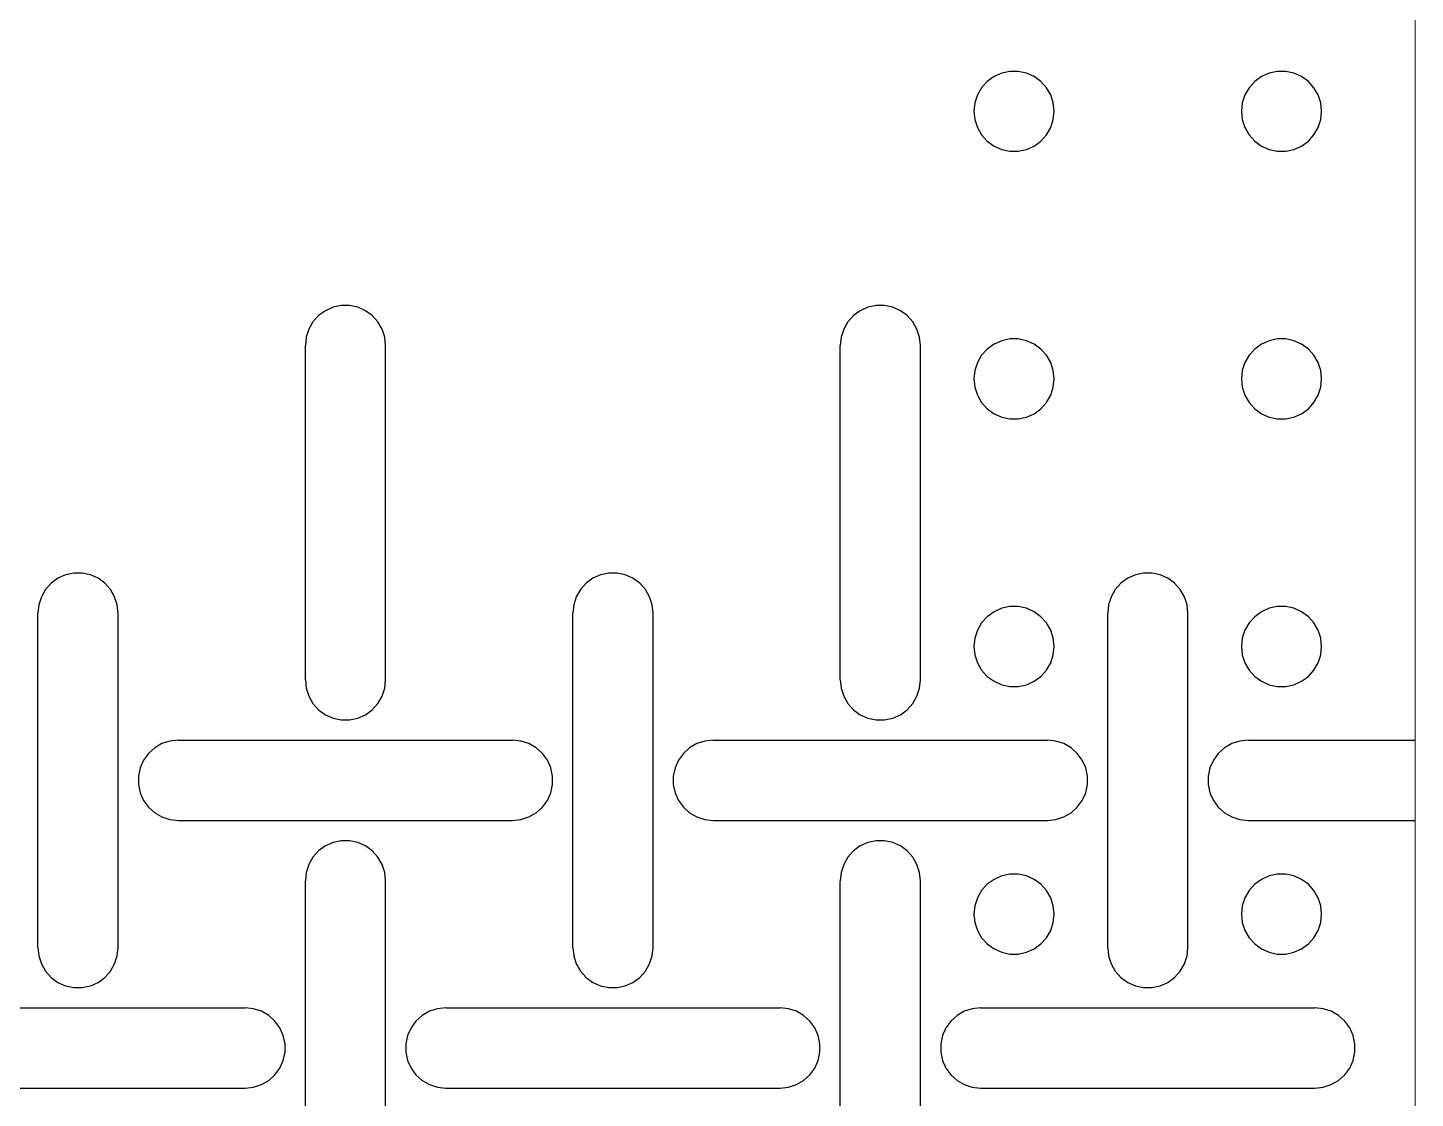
# Model space of a CAD drawing. Header units: metres. Extents: x 0 to 140, y -20 to 220.
# Drawn here: x 88.1 to 140, y 78.1 to 118.1 of the extents above; entities that cross this region are included whole.
import ezdxf

# ---------------------------------------------------------------- set-up
doc = ezdxf.new("R2010")
doc.units = ezdxf.units.M

msp = doc.modelspace()

# ---------------------------------------------------------------- linework, layer by layer
at = {"lineweight": 0}
msp.add_line((140, -20), (140, 220), dxfattribs=at)
for p, q in [((124.25, 116.299), (123.996, 116.115)), ((124.536, 116.427), (124.25, 116.299)), ((124.843, 116.492), (124.536, 116.427)), ((125.157, 116.492), (124.843, 116.492)), ((125.464, 116.427), (125.157, 116.492)), ((125.75, 116.299), (125.464, 116.427)), ((126.004, 116.115), (125.75, 116.299)), ((134.25, 116.299), (133.996, 116.115)), ((134.536, 116.427), (134.25, 116.299)), ((134.843, 116.492), (134.536, 116.427)), ((135.157, 116.492), (134.843, 116.492)), ((135.464, 116.427), (135.157, 116.492)), ((135.75, 116.299), (135.464, 116.427)), ((136.004, 116.115), (135.75, 116.299)), ((123.786, 115.882), (123.63, 115.61)), ((123.996, 116.115), (123.786, 115.882)), ((126.214, 115.882), (126.004, 116.115)), ((126.37, 115.61), (126.214, 115.882)), ((133.786, 115.882), (133.63, 115.61)), ((133.996, 116.115), (133.786, 115.882)), ((136.214, 115.882), (136.004, 116.115)), ((136.37, 115.61), (136.214, 115.882)), ((123.533, 115.312), (123.5, 115)), ((123.63, 115.61), (123.533, 115.312)), ((126.467, 115.312), (126.37, 115.61)), ((126.5, 115), (126.467, 115.312)), ((133.533, 115.312), (133.5, 115)), ((133.63, 115.61), (133.533, 115.312)), ((136.467, 115.312), (136.37, 115.61)), ((136.5, 115), (136.467, 115.312)), ((123.5, 115), (123.533, 114.688)), ((123.533, 114.688), (123.63, 114.39)), ((126.37, 114.39), (126.467, 114.688)), ((126.467, 114.688), (126.5, 115)), ((133.5, 115), (133.533, 114.688)), ((133.533, 114.688), (133.63, 114.39)), ((136.37, 114.39), (136.467, 114.688)), ((136.467, 114.688), (136.5, 115)), ((123.63, 114.39), (123.786, 114.118)), ((126.214, 114.118), (126.37, 114.39)), ((133.63, 114.39), (133.786, 114.118)), ((136.214, 114.118), (136.37, 114.39)), ((123.786, 114.118), (123.996, 113.885)), ((123.996, 113.885), (124.25, 113.701)), ((124.25, 113.701), (124.536, 113.573)), ((125.464, 113.573), (125.75, 113.701)), ((125.75, 113.701), (126.004, 113.885)), ((126.004, 113.885), (126.214, 114.118)), ((133.786, 114.118), (133.996, 113.885)), ((133.996, 113.885), (134.25, 113.701)), ((134.25, 113.701), (134.536, 113.573)), ((135.464, 113.573), (135.75, 113.701)), ((135.75, 113.701), (136.004, 113.885)), ((136.004, 113.885), (136.214, 114.118)), ((124.536, 113.573), (124.843, 113.508)), ((124.843, 113.508), (125.157, 113.508)), ((125.157, 113.508), (125.464, 113.573)), ((134.536, 113.573), (134.843, 113.508)), ((134.843, 113.508), (135.157, 113.508)), ((135.157, 113.508), (135.464, 113.573)), ((99.25, 107.549), (98.996, 107.365)), ((99.536, 107.677), (99.25, 107.549)), ((99.843, 107.742), (99.536, 107.677)), ((100.157, 107.742), (99.843, 107.742)), ((100.464, 107.677), (100.157, 107.742)), ((100.75, 107.549), (100.464, 107.677)), ((101.004, 107.365), (100.75, 107.549)), ((119.25, 107.549), (118.996, 107.365)), ((119.536, 107.677), (119.25, 107.549)), ((119.843, 107.742), (119.536, 107.677)), ((120.157, 107.742), (119.843, 107.742)), ((120.464, 107.677), (120.157, 107.742)), ((120.75, 107.549), (120.464, 107.677)), ((121.004, 107.365), (120.75, 107.549)), ((98.786, 107.132), (98.63, 106.86)), ((98.996, 107.365), (98.786, 107.132)), ((101.214, 107.132), (101.004, 107.365)), ((101.37, 106.86), (101.214, 107.132)), ((118.786, 107.132), (118.63, 106.86)), ((118.996, 107.365), (118.786, 107.132)), ((121.214, 107.132), (121.004, 107.365)), ((121.37, 106.86), (121.214, 107.132)), ((98.533, 106.562), (98.5, 106.25)), ((98.63, 106.86), (98.533, 106.562)), ((101.467, 106.562), (101.37, 106.86)), ((101.5, 106.25), (101.467, 106.562)), ((118.533, 106.562), (118.5, 106.25)), ((118.63, 106.86), (118.533, 106.562)), ((121.467, 106.562), (121.37, 106.86)), ((121.5, 106.25), (121.467, 106.562)), ((124.536, 106.427), (124.25, 106.299)), ((124.843, 106.492), (124.536, 106.427)), ((125.157, 106.492), (124.843, 106.492)), ((125.464, 106.427), (125.157, 106.492)), ((125.75, 106.299), (125.464, 106.427)), ((134.536, 106.427), (134.25, 106.299)), ((134.843, 106.492), (134.536, 106.427)), ((135.157, 106.492), (134.843, 106.492)), ((135.464, 106.427), (135.157, 106.492)), ((135.75, 106.299), (135.464, 106.427)), ((98.5, 93.75), (98.5, 106.25)), ((101.5, 93.75), (101.5, 106.25)), ((118.5, 93.75), (118.5, 106.25)), ((121.5, 93.75), (121.5, 106.25)), ((123.786, 105.882), (123.63, 105.61)), ((123.996, 106.115), (123.786, 105.882)), ((124.25, 106.299), (123.996, 106.115)), ((126.004, 106.115), (125.75, 106.299)), ((126.214, 105.882), (126.004, 106.115)), ((126.37, 105.61), (126.214, 105.882)), ((133.786, 105.882), (133.63, 105.61)), ((133.996, 106.115), (133.786, 105.882)), ((134.25, 106.299), (133.996, 106.115)), ((136.004, 106.115), (135.75, 106.299)), ((136.214, 105.882), (136.004, 106.115)), ((136.37, 105.61), (136.214, 105.882)), ((123.63, 105.61), (123.533, 105.312)), ((126.467, 105.312), (126.37, 105.61)), ((133.63, 105.61), (133.533, 105.312)), ((136.467, 105.312), (136.37, 105.61)), ((123.533, 105.312), (123.5, 105)), ((123.5, 105), (123.533, 104.688)), ((126.5, 105), (126.467, 105.312)), ((126.467, 104.688), (126.5, 105)), ((133.533, 105.312), (133.5, 105)), ((133.5, 105), (133.533, 104.688)), ((136.5, 105), (136.467, 105.312)), ((136.467, 104.688), (136.5, 105)), ((123.533, 104.688), (123.63, 104.39)), ((123.63, 104.39), (123.786, 104.118)), ((126.214, 104.118), (126.37, 104.39)), ((126.37, 104.39), (126.467, 104.688)), ((133.533, 104.688), (133.63, 104.39)), ((133.63, 104.39), (133.786, 104.118)), ((136.214, 104.118), (136.37, 104.39)), ((136.37, 104.39), (136.467, 104.688)), ((123.786, 104.118), (123.996, 103.885)), ((123.996, 103.885), (124.25, 103.701)), ((125.75, 103.701), (126.004, 103.885)), ((126.004, 103.885), (126.214, 104.118)), ((133.786, 104.118), (133.996, 103.885)), ((133.996, 103.885), (134.25, 103.701)), ((135.75, 103.701), (136.004, 103.885)), ((136.004, 103.885), (136.214, 104.118)), ((124.25, 103.701), (124.536, 103.573)), ((124.536, 103.573), (124.843, 103.508)), ((124.843, 103.508), (125.157, 103.508)), ((125.157, 103.508), (125.464, 103.573)), ((125.464, 103.573), (125.75, 103.701)), ((134.25, 103.701), (134.536, 103.573)), ((134.536, 103.573), (134.843, 103.508)), ((134.843, 103.508), (135.157, 103.508)), ((135.157, 103.508), (135.464, 103.573)), ((135.464, 103.573), (135.75, 103.701)), ((89.25, 97.549), (88.996, 97.365)), ((89.536, 97.677), (89.25, 97.549)), ((89.843, 97.742), (89.536, 97.677)), ((90.157, 97.742), (89.843, 97.742)), ((90.464, 97.677), (90.157, 97.742)), ((90.75, 97.549), (90.464, 97.677)), ((91.004, 97.365), (90.75, 97.549)), ((109.25, 97.549), (108.996, 97.365)), ((109.536, 97.677), (109.25, 97.549)), ((109.843, 97.742), (109.536, 97.677)), ((110.157, 97.742), (109.843, 97.742)), ((110.464, 97.677), (110.157, 97.742)), ((110.75, 97.549), (110.464, 97.677)), ((111.004, 97.365), (110.75, 97.549)), ((129.25, 97.549), (128.996, 97.365)), ((129.536, 97.677), (129.25, 97.549)), ((129.843, 97.742), (129.536, 97.677)), ((130.157, 97.742), (129.843, 97.742)), ((130.464, 97.677), (130.157, 97.742)), ((130.75, 97.549), (130.464, 97.677)), ((131.004, 97.365), (130.75, 97.549)), ((88.786, 97.132), (88.63, 96.86)), ((88.996, 97.365), (88.786, 97.132)), ((91.214, 97.132), (91.004, 97.365)), ((91.37, 96.86), (91.214, 97.132)), ((108.786, 97.132), (108.63, 96.86)), ((108.996, 97.365), (108.786, 97.132)), ((111.214, 97.132), (111.004, 97.365)), ((111.37, 96.86), (111.214, 97.132)), ((128.786, 97.132), (128.63, 96.86)), ((128.996, 97.365), (128.786, 97.132)), ((131.214, 97.132), (131.004, 97.365)), ((131.37, 96.86), (131.214, 97.132)), ((88.533, 96.562), (88.5, 96.25)), ((88.63, 96.86), (88.533, 96.562)), ((91.467, 96.562), (91.37, 96.86)), ((91.5, 96.25), (91.467, 96.562)), ((108.533, 96.562), (108.5, 96.25)), ((108.63, 96.86), (108.533, 96.562)), ((111.467, 96.562), (111.37, 96.86)), ((111.5, 96.25), (111.467, 96.562)), ((128.533, 96.562), (128.5, 96.25)), ((128.63, 96.86), (128.533, 96.562)), ((131.467, 96.562), (131.37, 96.86)), ((131.5, 96.25), (131.467, 96.562)), ((88.5, 83.75), (88.5, 96.25)), ((91.5, 83.75), (91.5, 96.25)), ((108.5, 83.75), (108.5, 96.25)), ((111.5, 83.75), (111.5, 96.25)), ((123.996, 96.115), (123.786, 95.882)), ((124.25, 96.299), (123.996, 96.115)), ((124.536, 96.427), (124.25, 96.299)), ((124.843, 96.492), (124.536, 96.427)), ((125.157, 96.492), (124.843, 96.492)), ((125.464, 96.427), (125.157, 96.492)), ((125.75, 96.299), (125.464, 96.427)), ((126.004, 96.115), (125.75, 96.299)), ((126.214, 95.882), (126.004, 96.115)), ((128.5, 83.75), (128.5, 96.25)), ((131.5, 83.75), (131.5, 96.25)), ((133.996, 96.115), (133.786, 95.882)), ((134.25, 96.299), (133.996, 96.115)), ((134.536, 96.427), (134.25, 96.299)), ((134.843, 96.492), (134.536, 96.427)), ((135.157, 96.492), (134.843, 96.492)), ((135.464, 96.427), (135.157, 96.492)), ((135.75, 96.299), (135.464, 96.427)), ((136.004, 96.115), (135.75, 96.299)), ((136.214, 95.882), (136.004, 96.115)), ((123.63, 95.61), (123.533, 95.312)), ((123.786, 95.882), (123.63, 95.61)), ((126.37, 95.61), (126.214, 95.882)), ((126.467, 95.312), (126.37, 95.61)), ((133.63, 95.61), (133.533, 95.312)), ((133.786, 95.882), (133.63, 95.61)), ((136.37, 95.61), (136.214, 95.882)), ((136.467, 95.312), (136.37, 95.61)), ((123.533, 95.312), (123.5, 95)), ((123.5, 95), (123.533, 94.688)), ((126.5, 95), (126.467, 95.312)), ((126.467, 94.688), (126.5, 95)), ((133.533, 95.312), (133.5, 95)), ((133.5, 95), (133.533, 94.688)), ((136.5, 95), (136.467, 95.312)), ((136.467, 94.688), (136.5, 95)), ((123.533, 94.688), (123.63, 94.39)), ((126.37, 94.39), (126.467, 94.688)), ((133.533, 94.688), (133.63, 94.39)), ((136.37, 94.39), (136.467, 94.688)), ((123.63, 94.39), (123.786, 94.118)), ((123.786, 94.118), (123.996, 93.885)), ((126.004, 93.885), (126.214, 94.118)), ((126.214, 94.118), (126.37, 94.39)), ((133.63, 94.39), (133.786, 94.118)), ((133.786, 94.118), (133.996, 93.885)), ((136.004, 93.885), (136.214, 94.118)), ((136.214, 94.118), (136.37, 94.39)), ((98.5, 93.75), (98.533, 93.438)), ((98.533, 93.438), (98.63, 93.14)), ((101.37, 93.14), (101.467, 93.438)), ((101.467, 93.438), (101.5, 93.75)), ((118.5, 93.75), (118.533, 93.438)), ((118.533, 93.438), (118.63, 93.14)), ((121.37, 93.14), (121.467, 93.438)), ((121.467, 93.438), (121.5, 93.75)), ((123.996, 93.885), (124.25, 93.701)), ((124.25, 93.701), (124.536, 93.573)), ((124.536, 93.573), (124.843, 93.508)), ((124.843, 93.508), (125.157, 93.508)), ((125.157, 93.508), (125.464, 93.573)), ((125.464, 93.573), (125.75, 93.701)), ((125.75, 93.701), (126.004, 93.885)), ((133.996, 93.885), (134.25, 93.701)), ((134.25, 93.701), (134.536, 93.573)), ((134.536, 93.573), (134.843, 93.508)), ((134.843, 93.508), (135.157, 93.508)), ((135.157, 93.508), (135.464, 93.573)), ((135.464, 93.573), (135.75, 93.701)), ((135.75, 93.701), (136.004, 93.885)), ((98.63, 93.14), (98.786, 92.868)), ((98.786, 92.868), (98.996, 92.635)), ((101.004, 92.635), (101.214, 92.868)), ((101.214, 92.868), (101.37, 93.14)), ((118.63, 93.14), (118.786, 92.868)), ((118.786, 92.868), (118.996, 92.635)), ((121.004, 92.635), (121.214, 92.868)), ((121.214, 92.868), (121.37, 93.14)), ((98.996, 92.635), (99.25, 92.451)), ((99.25, 92.451), (99.536, 92.323)), ((100.464, 92.323), (100.75, 92.451)), ((100.75, 92.451), (101.004, 92.635)), ((118.996, 92.635), (119.25, 92.451)), ((119.25, 92.451), (119.536, 92.323)), ((120.464, 92.323), (120.75, 92.451)), ((120.75, 92.451), (121.004, 92.635)), ((99.536, 92.323), (99.843, 92.258)), ((99.843, 92.258), (100.157, 92.258)), ((100.157, 92.258), (100.464, 92.323)), ((119.536, 92.323), (119.843, 92.258)), ((119.843, 92.258), (120.157, 92.258)), ((120.157, 92.258), (120.464, 92.323)), ((93.14, 91.37), (92.868, 91.214)), ((93.438, 91.467), (93.14, 91.37)), ((93.75, 91.5), (93.438, 91.467)), ((93.75, 91.5), (106.25, 91.5)), ((106.562, 91.467), (106.25, 91.5)), ((106.86, 91.37), (106.562, 91.467)), ((107.132, 91.214), (106.86, 91.37)), ((113.14, 91.37), (112.868, 91.214)), ((113.438, 91.467), (113.14, 91.37)), ((113.75, 91.5), (113.438, 91.467)), ((113.75, 91.5), (126.25, 91.5)), ((126.562, 91.467), (126.25, 91.5)), ((126.86, 91.37), (126.562, 91.467)), ((127.132, 91.214), (126.86, 91.37)), ((133.14, 91.37), (132.868, 91.214)), ((133.438, 91.467), (133.14, 91.37)), ((133.75, 91.5), (133.438, 91.467)), ((133.75, 91.5), (140, 91.5)), ((92.635, 91.004), (92.451, 90.75)), ((92.868, 91.214), (92.635, 91.004)), ((107.365, 91.004), (107.132, 91.214)), ((107.549, 90.75), (107.365, 91.004)), ((112.635, 91.004), (112.451, 90.75)), ((112.868, 91.214), (112.635, 91.004)), ((127.365, 91.004), (127.132, 91.214)), ((127.549, 90.75), (127.365, 91.004)), ((132.635, 91.004), (132.451, 90.75)), ((132.868, 91.214), (132.635, 91.004)), ((92.323, 90.464), (92.258, 90.157)), ((92.451, 90.75), (92.323, 90.464)), ((107.677, 90.464), (107.549, 90.75)), ((107.742, 90.157), (107.677, 90.464)), ((112.323, 90.464), (112.258, 90.157)), ((112.451, 90.75), (112.323, 90.464)), ((127.677, 90.464), (127.549, 90.75)), ((127.742, 90.157), (127.677, 90.464)), ((132.323, 90.464), (132.258, 90.157)), ((132.451, 90.75), (132.323, 90.464)), ((92.258, 90.157), (92.258, 89.843)), ((92.258, 89.843), (92.323, 89.536)), ((107.677, 89.536), (107.742, 89.843)), ((107.742, 89.843), (107.742, 90.157)), ((112.258, 90.157), (112.258, 89.843)), ((112.258, 89.843), (112.323, 89.536)), ((127.677, 89.536), (127.742, 89.843)), ((127.742, 89.843), (127.742, 90.157)), ((132.258, 90.157), (132.258, 89.843)), ((132.258, 89.843), (132.323, 89.536)), ((92.323, 89.536), (92.451, 89.25)), ((92.451, 89.25), (92.635, 88.996)), ((107.365, 88.996), (107.549, 89.25)), ((107.549, 89.25), (107.677, 89.536)), ((112.323, 89.536), (112.451, 89.25)), ((112.451, 89.25), (112.635, 88.996)), ((127.365, 88.996), (127.549, 89.25)), ((127.549, 89.25), (127.677, 89.536)), ((132.323, 89.536), (132.451, 89.25)), ((132.451, 89.25), (132.635, 88.996)), ((92.635, 88.996), (92.868, 88.786)), ((92.868, 88.786), (93.14, 88.63)), ((106.86, 88.63), (107.132, 88.786)), ((107.132, 88.786), (107.365, 88.996)), ((112.635, 88.996), (112.868, 88.786)), ((112.868, 88.786), (113.14, 88.63)), ((126.86, 88.63), (127.132, 88.786)), ((127.132, 88.786), (127.365, 88.996)), ((132.635, 88.996), (132.868, 88.786)), ((132.868, 88.786), (133.14, 88.63)), ((93.14, 88.63), (93.438, 88.533)), ((93.438, 88.533), (93.75, 88.5)), ((93.75, 88.5), (106.25, 88.5)), ((106.25, 88.5), (106.562, 88.533)), ((106.562, 88.533), (106.86, 88.63)), ((113.14, 88.63), (113.438, 88.533)), ((113.438, 88.533), (113.75, 88.5)), ((113.75, 88.5), (126.25, 88.5)), ((126.25, 88.5), (126.562, 88.533)), ((126.562, 88.533), (126.86, 88.63)), ((133.14, 88.63), (133.438, 88.533)), ((133.438, 88.533), (133.75, 88.5)), ((133.75, 88.5), (140, 88.5)), ((99.536, 87.677), (99.25, 87.549)), ((99.843, 87.742), (99.536, 87.677)), ((100.157, 87.742), (99.843, 87.742)), ((100.464, 87.677), (100.157, 87.742)), ((100.75, 87.549), (100.464, 87.677)), ((119.536, 87.677), (119.25, 87.549)), ((119.843, 87.742), (119.536, 87.677)), ((120.157, 87.742), (119.843, 87.742)), ((120.464, 87.677), (120.157, 87.742)), ((120.75, 87.549), (120.464, 87.677)), ((98.996, 87.365), (98.786, 87.132)), ((99.25, 87.549), (98.996, 87.365)), ((101.004, 87.365), (100.75, 87.549)), ((101.214, 87.132), (101.004, 87.365)), ((118.996, 87.365), (118.786, 87.132)), ((119.25, 87.549), (118.996, 87.365)), ((121.004, 87.365), (120.75, 87.549)), ((121.214, 87.132), (121.004, 87.365)), ((98.63, 86.86), (98.533, 86.562)), ((98.786, 87.132), (98.63, 86.86)), ((101.37, 86.86), (101.214, 87.132)), ((101.467, 86.562), (101.37, 86.86)), ((118.63, 86.86), (118.533, 86.562)), ((118.786, 87.132), (118.63, 86.86)), ((121.37, 86.86), (121.214, 87.132)), ((121.467, 86.562), (121.37, 86.86)), ((98.533, 86.562), (98.5, 86.25)), ((98.5, 73.75), (98.5, 86.25)), ((101.5, 86.25), (101.467, 86.562)), ((101.5, 73.75), (101.5, 86.25)), ((118.533, 86.562), (118.5, 86.25)), ((118.5, 73.75), (118.5, 86.25)), ((121.5, 86.25), (121.467, 86.562)), ((121.5, 73.75), (121.5, 86.25)), ((124.25, 86.299), (123.996, 86.115)), ((124.536, 86.427), (124.25, 86.299)), ((124.843, 86.492), (124.536, 86.427)), ((125.157, 86.492), (124.843, 86.492)), ((125.464, 86.427), (125.157, 86.492)), ((125.75, 86.299), (125.464, 86.427)), ((126.004, 86.115), (125.75, 86.299)), ((134.25, 86.299), (133.996, 86.115)), ((134.536, 86.427), (134.25, 86.299)), ((134.843, 86.492), (134.536, 86.427)), ((135.157, 86.492), (134.843, 86.492)), ((135.464, 86.427), (135.157, 86.492)), ((135.75, 86.299), (135.464, 86.427)), ((136.004, 86.115), (135.75, 86.299)), ((123.63, 85.61), (123.533, 85.312)), ((123.786, 85.882), (123.63, 85.61)), ((123.996, 86.115), (123.786, 85.882)), ((126.214, 85.882), (126.004, 86.115)), ((126.37, 85.61), (126.214, 85.882)), ((126.467, 85.312), (126.37, 85.61)), ((133.63, 85.61), (133.533, 85.312)), ((133.786, 85.882), (133.63, 85.61)), ((133.996, 86.115), (133.786, 85.882)), ((136.214, 85.882), (136.004, 86.115)), ((136.37, 85.61), (136.214, 85.882)), ((136.467, 85.312), (136.37, 85.61)), ((123.533, 85.312), (123.5, 85)), ((126.5, 85), (126.467, 85.312)), ((133.533, 85.312), (133.5, 85)), ((136.5, 85), (136.467, 85.312)), ((123.5, 85), (123.533, 84.688)), ((123.533, 84.688), (123.63, 84.39)), ((126.37, 84.39), (126.467, 84.688)), ((126.467, 84.688), (126.5, 85)), ((133.5, 85), (133.533, 84.688)), ((133.533, 84.688), (133.63, 84.39)), ((136.37, 84.39), (136.467, 84.688)), ((136.467, 84.688), (136.5, 85)), ((123.63, 84.39), (123.786, 84.118)), ((123.786, 84.118), (123.996, 83.885)), ((126.004, 83.885), (126.214, 84.118)), ((126.214, 84.118), (126.37, 84.39)), ((133.63, 84.39), (133.786, 84.118)), ((133.786, 84.118), (133.996, 83.885)), ((136.004, 83.885), (136.214, 84.118)), ((136.214, 84.118), (136.37, 84.39)), ((88.5, 83.75), (88.533, 83.438)), ((91.467, 83.438), (91.5, 83.75)), ((108.5, 83.75), (108.533, 83.438)), ((111.467, 83.438), (111.5, 83.75)), ((123.996, 83.885), (124.25, 83.701)), ((124.25, 83.701), (124.536, 83.573)), ((124.536, 83.573), (124.843, 83.508)), ((125.157, 83.508), (125.464, 83.573)), ((125.464, 83.573), (125.75, 83.701)), ((125.75, 83.701), (126.004, 83.885)), ((128.5, 83.75), (128.533, 83.438)), ((131.467, 83.438), (131.5, 83.75)), ((133.996, 83.885), (134.25, 83.701)), ((134.25, 83.701), (134.536, 83.573)), ((134.536, 83.573), (134.843, 83.508)), ((135.157, 83.508), (135.464, 83.573)), ((135.464, 83.573), (135.75, 83.701)), ((135.75, 83.701), (136.004, 83.885)), ((88.533, 83.438), (88.63, 83.14)), ((88.63, 83.14), (88.786, 82.868)), ((91.214, 82.868), (91.37, 83.14)), ((91.37, 83.14), (91.467, 83.438)), ((108.533, 83.438), (108.63, 83.14)), ((108.63, 83.14), (108.786, 82.868)), ((111.214, 82.868), (111.37, 83.14)), ((111.37, 83.14), (111.467, 83.438)), ((124.843, 83.508), (125.157, 83.508)), ((128.533, 83.438), (128.63, 83.14)), ((128.63, 83.14), (128.786, 82.868)), ((131.214, 82.868), (131.37, 83.14)), ((131.37, 83.14), (131.467, 83.438)), ((134.843, 83.508), (135.157, 83.508)), ((88.786, 82.868), (88.996, 82.635)), ((88.996, 82.635), (89.25, 82.451)), ((90.75, 82.451), (91.004, 82.635)), ((91.004, 82.635), (91.214, 82.868)), ((108.786, 82.868), (108.996, 82.635)), ((108.996, 82.635), (109.25, 82.451)), ((110.75, 82.451), (111.004, 82.635)), ((111.004, 82.635), (111.214, 82.868)), ((128.786, 82.868), (128.996, 82.635)), ((128.996, 82.635), (129.25, 82.451)), ((130.75, 82.451), (131.004, 82.635)), ((131.004, 82.635), (131.214, 82.868)), ((89.25, 82.451), (89.536, 82.323)), ((89.536, 82.323), (89.843, 82.258)), ((89.843, 82.258), (90.157, 82.258)), ((90.157, 82.258), (90.464, 82.323)), ((90.464, 82.323), (90.75, 82.451)), ((109.25, 82.451), (109.536, 82.323)), ((109.536, 82.323), (109.843, 82.258)), ((109.843, 82.258), (110.157, 82.258)), ((110.157, 82.258), (110.464, 82.323)), ((110.464, 82.323), (110.75, 82.451)), ((129.25, 82.451), (129.536, 82.323)), ((129.536, 82.323), (129.843, 82.258)), ((129.843, 82.258), (130.157, 82.258)), ((130.157, 82.258), (130.464, 82.323)), ((130.464, 82.323), (130.75, 82.451)), ((83.75, 81.5), (96.25, 81.5)), ((96.562, 81.467), (96.25, 81.5)), ((96.86, 81.37), (96.562, 81.467)), ((103.438, 81.467), (103.14, 81.37)), ((103.75, 81.5), (103.438, 81.467)), ((103.75, 81.5), (116.25, 81.5)), ((116.562, 81.467), (116.25, 81.5)), ((116.86, 81.37), (116.562, 81.467)), ((123.438, 81.467), (123.14, 81.37)), ((123.75, 81.5), (123.438, 81.467)), ((123.75, 81.5), (136.25, 81.5)), ((136.562, 81.467), (136.25, 81.5)), ((136.86, 81.37), (136.562, 81.467)), ((97.132, 81.214), (96.86, 81.37)), ((97.365, 81.004), (97.132, 81.214)), ((97.549, 80.75), (97.365, 81.004)), ((102.635, 81.004), (102.451, 80.75)), ((102.868, 81.214), (102.635, 81.004)), ((103.14, 81.37), (102.868, 81.214)), ((117.132, 81.214), (116.86, 81.37)), ((117.365, 81.004), (117.132, 81.214)), ((117.549, 80.75), (117.365, 81.004)), ((122.635, 81.004), (122.451, 80.75)), ((122.868, 81.214), (122.635, 81.004)), ((123.14, 81.37), (122.868, 81.214)), ((137.132, 81.214), (136.86, 81.37)), ((137.365, 81.004), (137.132, 81.214)), ((137.549, 80.75), (137.365, 81.004)), ((97.677, 80.464), (97.549, 80.75)), ((97.742, 80.157), (97.677, 80.464)), ((102.323, 80.464), (102.258, 80.157)), ((102.451, 80.75), (102.323, 80.464)), ((117.677, 80.464), (117.549, 80.75)), ((117.742, 80.157), (117.677, 80.464)), ((122.323, 80.464), (122.258, 80.157)), ((122.451, 80.75), (122.323, 80.464)), ((137.677, 80.464), (137.549, 80.75)), ((137.742, 80.157), (137.677, 80.464)), ((97.742, 79.843), (97.742, 80.157)), ((102.258, 80.157), (102.258, 79.843)), ((117.742, 79.843), (117.742, 80.157)), ((122.258, 80.157), (122.258, 79.843)), ((137.742, 79.843), (137.742, 80.157)), ((97.549, 79.25), (97.677, 79.536)), ((97.677, 79.536), (97.742, 79.843)), ((102.258, 79.843), (102.323, 79.536)), ((102.323, 79.536), (102.451, 79.25)), ((117.549, 79.25), (117.677, 79.536)), ((117.677, 79.536), (117.742, 79.843)), ((122.258, 79.843), (122.323, 79.536)), ((122.323, 79.536), (122.451, 79.25)), ((137.549, 79.25), (137.677, 79.536)), ((137.677, 79.536), (137.742, 79.843)), ((97.132, 78.786), (97.365, 78.996)), ((97.365, 78.996), (97.549, 79.25)), ((102.451, 79.25), (102.635, 78.996)), ((102.635, 78.996), (102.868, 78.786)), ((117.132, 78.786), (117.365, 78.996)), ((117.365, 78.996), (117.549, 79.25)), ((122.451, 79.25), (122.635, 78.996)), ((122.635, 78.996), (122.868, 78.786)), ((137.132, 78.786), (137.365, 78.996)), ((137.365, 78.996), (137.549, 79.25)), ((83.75, 78.5), (96.25, 78.5)), ((96.25, 78.5), (96.562, 78.533)), ((96.562, 78.533), (96.86, 78.63)), ((96.86, 78.63), (97.132, 78.786)), ((102.868, 78.786), (103.14, 78.63)), ((103.14, 78.63), (103.438, 78.533)), ((103.438, 78.533), (103.75, 78.5)), ((103.75, 78.5), (116.25, 78.5)), ((116.25, 78.5), (116.562, 78.533)), ((116.562, 78.533), (116.86, 78.63)), ((116.86, 78.63), (117.132, 78.786)), ((122.868, 78.786), (123.14, 78.63)), ((123.14, 78.63), (123.438, 78.533)), ((123.438, 78.533), (123.75, 78.5)), ((123.75, 78.5), (136.25, 78.5)), ((136.25, 78.5), (136.562, 78.533)), ((136.562, 78.533), (136.86, 78.63)), ((136.86, 78.63), (137.132, 78.786))]:
    msp.add_line(p, q)

doc.saveas('drawing.dxf')
